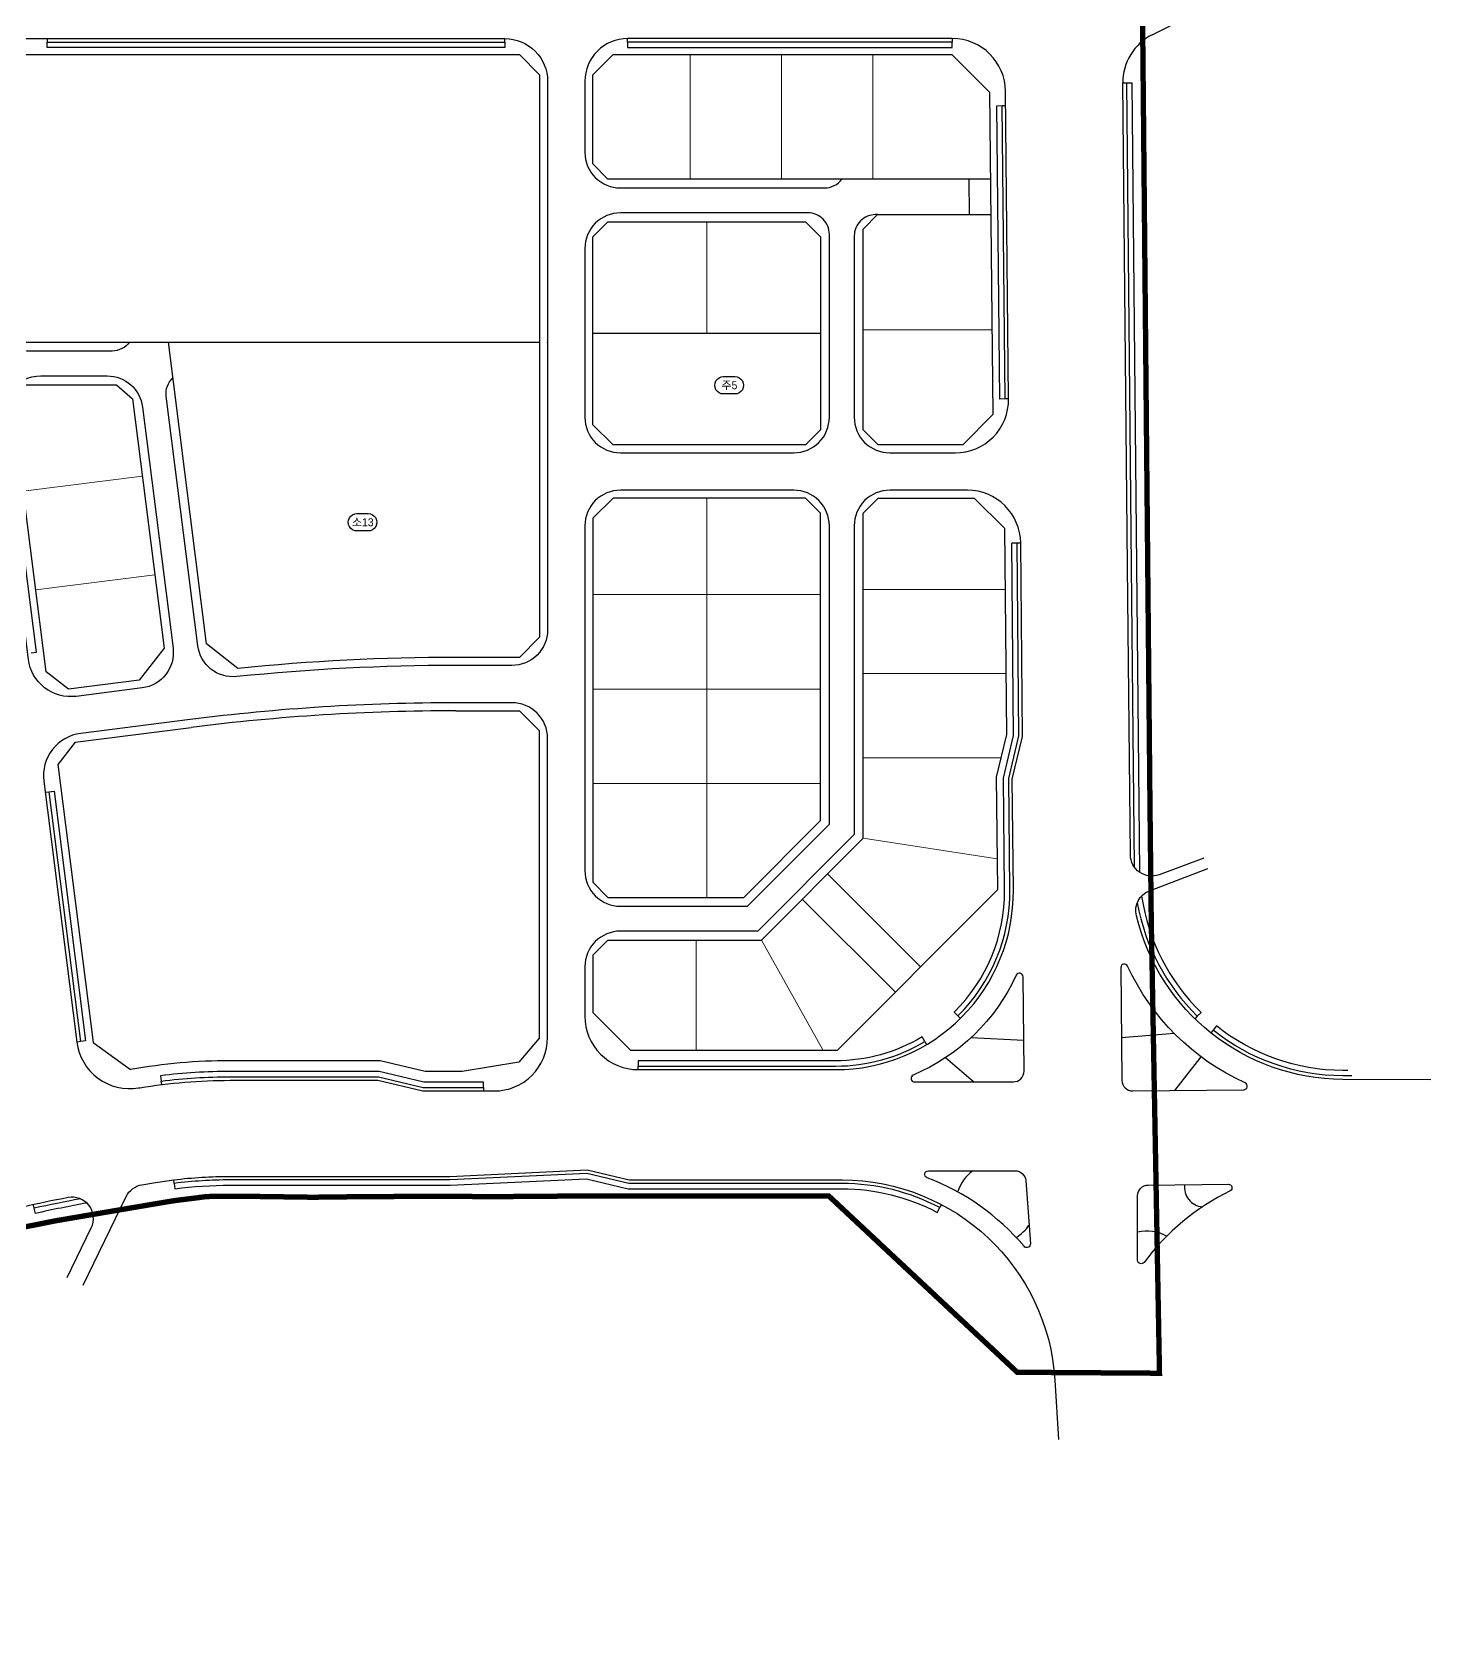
# Model space of a CAD drawing. Header units: millimetres. Extents: x 209768 to 211424, y 268597 to 269732.
# Drawn here: x 210921.2 to 211314.5, y 268652.6 to 269106.5 of the extents above; entities that cross this region are included whole.
import ezdxf
from ezdxf.enums import TextEntityAlignment as Align

# ---------------------------------------------------------------- set-up
doc = ezdxf.new("R2010")
doc.units = ezdxf.units.MM
for name, color, linetype in [('00-가로망', 253, 'Continuous'), ('00-블럭명', 253, 'Continuous'), ('00-지구계', 253, 'Continuous'), ('99-교통섬', 253, 'Continuous'), ('99-보도', 253, 'Continuous'), ('99-식수대', 253, 'Continuous'), ('99-자전거도로', 253, 'Continuous')]:
    doc.layers.add(name, color=color, linetype=linetype)
doc.layers.add('00-획지분할', color=253, linetype='Continuous', lineweight=5)
doc.styles.add('HY울릉도L', font='H2WULL.ttf')

msp = doc.modelspace()

# ---------------------------------------------------------------- linework, layer by layer
at = {"color": 0}
msp.add_lwpolyline([(211172.17, 268822.71), (211171.4, 268823.99, -0.135098), (211147.1, 268817.3), (211091.59, 268817.3), (211091.59, 268815.8)], format="xyb", dxfattribs=at)
at = {"layer": '00-가로망'}
for p, q in [((210918.8, 269100.19), (211058.19, 269100.19)), ((211063.84, 269094.53), (211058.19, 269100.19)), ((211078.84, 269094.53), (211084.5, 269100.19)), ((211084.5, 269100.19), (211179.76, 269100.19)), ((211179.76, 269100.19), (211190.42, 269089.64)), ((211063.84, 269094.53), (211063.84, 268936.35)), ((211078.84, 269069.43), (211078.84, 269094.53)), ((211190.42, 269089.64), (211191.3, 268999)), ((211083.09, 269065.19), (211078.84, 269069.43)), ((211190.65, 269065.19), (211083.09, 269065.19)), ((211184.75, 269055.19), (211184.65, 269065.19)), ((211154.84, 269051.13), (211158.91, 269055.19)), ((211158.91, 269055.19), (211190.75, 269055.19)), ((211078.84, 269048.95), (211083.09, 269053.19)), ((211083.09, 269053.19), (211138.6, 269053.19)), ((211138.6, 269053.19), (211142.84, 269048.95)), ((211154.84, 268994.72), (211154.84, 269051.13)), ((211078.84, 268996.13), (211078.84, 269048.95)), ((211142.84, 269048.95), (211142.84, 268994.72)), ((210917.33, 269019.35), (211063.84, 269019.35)), ((210970.18, 268934.55), (210959.45, 269019.35)), ((211078.84, 269021.85), (211142.84, 269021.85)), ((210919.39, 269007.35), (210944.87, 269007.35)), ((210944.87, 269007.35), (210949.37, 269003.38)), ((210925.06, 268926.66), (210915.42, 269002.84)), ((210949.37, 269003.38), (210958.24, 268933.34)), ((211084.5, 268990.47), (211078.84, 268996.13)), ((211142.84, 268994.72), (211138.6, 268990.47)), ((211142.84, 268994.72), (211138.6, 268990.47)), ((211159.09, 268990.47), (211154.84, 268994.72)), ((211191.3, 268999), (211182.85, 268990.47)), ((211138.6, 268990.47), (211084.5, 268990.47)), ((211182.85, 268990.47), (211159.09, 268990.47)), ((211084.5, 268975.47), (211078.84, 268969.82)), ((211078.84, 268969.82), (211084.5, 268975.47)), ((211138.6, 268975.47), (211084.5, 268975.47)), ((211142.84, 268971.23), (211138.6, 268975.47)), ((211154.84, 268971.23), (211159.09, 268975.47)), ((211159.09, 268975.47), (211154.84, 268971.23)), ((211159.09, 268975.47), (211186.08, 268975.47)), ((211186.08, 268975.47), (211194.61, 268967.03)), ((211194.61, 268967.03), (211186.08, 268975.47)), ((211078.84, 268969.82), (211078.84, 268867.49)), ((211142.84, 268884.86), (211142.84, 268971.23)), ((211154.84, 268879.9), (211154.84, 268971.23)), ((211194.61, 268967.03), (211195.17, 268909.02)), ((211063.84, 268936.35), (211058.19, 268930.7)), ((210958.24, 268933.34), (210951.21, 268924.27)), ((210979, 268927.6), (210970.18, 268934.55)), ((210931.39, 268921.76), (210925.06, 268926.66)), ((211058.19, 268930.7), (211040.27, 268930.7)), ((210951.21, 268924.27), (210931.39, 268921.76)), ((211040.27, 268915.7), (211058.19, 268915.7)), ((211063.84, 268910.04), (211058.19, 268915.7)), ((210933.27, 268906.88), (210965.86, 268911.01)), ((211063.84, 268823.79), (211063.84, 268910.04)), ((211195.17, 268909.02), (211192.29, 268897.02)), ((210933.27, 268906.88), (210928.37, 268900.56)), ((210928.37, 268900.56), (210938.26, 268822.4)), ((211192.29, 268897.02), (211192.59, 268865.34)), ((211142.84, 268884.86), (211121.27, 268863.24)), ((211126.25, 268851.24), (211154.84, 268879.9)), ((211078.84, 268867.49), (211083.09, 268863.24)), ((211083.09, 268863.24), (211078.84, 268867.49)), ((211083.09, 268863.24), (211121.27, 268863.24)), ((211192.59, 268865.34), (211189.62, 268862.37)), ((211189.62, 268862.37), (211147.64, 268820.31)), ((211078.84, 268847), (211083.09, 268851.24)), ((211083.09, 268851.24), (211126.25, 268851.24)), ((211078.84, 268847), (211078.84, 268830.91)), ((211078.84, 268830.91), (211089.45, 268820.31)), ((210938.26, 268822.4), (210948.84, 268814.85)), ((211063.84, 268823.79), (211058.02, 268816.93)), ((211089.45, 268820.31), (211147.64, 268820.31)), ((211019.04, 268817.3), (210976.81, 268817.3)), ((211031.65, 268814.3), (211019.04, 268817.3)), ((211042.08, 268814.3), (211031.65, 268814.3)), ((211058.02, 268816.93), (211042.08, 268814.3)), ((211144.99, 268817.65), (211144.99, 268817.65))]:
    msp.add_line(p, q, dxfattribs=at)
for points in [[(211170.97, 268843.68), (211144.78, 268869.82)], [(211163.91, 268836.6), (211137.72, 268862.74)]]:
    msp.add_lwpolyline(points, dxfattribs=at)
for centre, radius, end in [((211040.27, 268323.2), 607.5, 95.78814), ((211040.27, 268323.2), 592.5, 97.21502), ((210976.81, 268656.8), 160.5, 100.0333)]:
    msp.add_arc(centre, radius, 90, end, dxfattribs=at)
at = {"layer": '00-블럭명'}
for points in [[(211118.73, 269009.65, -1.018143), (211118.73, 269004.77), (211115.61, 269004.77, -1.018143), (211115.61, 269009.65)], [(211015.62, 268971.14, -1.018143), (211015.62, 268966.26), (211012.5, 268966.26, -1.018143), (211012.5, 268971.14)]]:
    msp.add_lwpolyline(points, format="xyb", close=True, dxfattribs=at)
at = {"layer": '00-지구계', "ltscale": 8, "const_width": 1.5, "flags": 128}
msp.add_lwpolyline([(211232.73, 269182.14), (211233.6, 269092.69), (211235.5, 268890.58), (211235.88, 268856.37), (211238.19, 268729.45), (211198.18, 268729.72), (211145.17, 268779.3), (211135.98, 268779.3), (211070, 268779.24), (211046.17, 268779.06), (211043.98, 268779.2), (211040.74, 268779.19), (211035.41, 268779.17), (211016.06, 268779.12), (211000, 268778.93), (210978.63, 268779.23), (210970.33, 268779.13), (210961.2, 268777.98), (210955.28, 268777), (210935.89, 268773.7), (210927.42, 268772.25), (210917.69, 268770.31)], dxfattribs=at)
at = {"layer": '00-획지분할', "ltscale": 15}
for points in [[(211106.16, 269065.19), (211106.16, 269100.19)], [(211131.87, 269100.19), (211131.87, 269065.19)], [(211157.59, 269065.19), (211157.59, 269100.19)], [(211110.84, 269021.85), (211110.84, 269053.19)], [(211154.84, 269022.83), (211191.06, 269022.83)], [(210918.63, 268977.45), (210952.12, 268981.69)], [(211110.84, 268863.24), (211110.84, 268975.47)], [(210922.15, 268949.67), (210955.64, 268953.91)], [(211154.84, 268949.81), (211194.77, 268949.81)], [(211078.84, 268948.38), (211142.84, 268948.38)], [(211154.84, 268926.16), (211195, 268926.16)], [(211078.84, 268921.81), (211142.84, 268921.81)], [(211154.84, 268902.5), (211193.6, 268902.5)], [(211078.84, 268895.25), (211142.84, 268895.25)], [(211154.84, 268879.9), (211192.51, 268874.09)], [(211107.9, 268851.24), (211107.91, 268820.34)], [(211126.25, 268851.24), (211143.48, 268820.35)]]:
    msp.add_lwpolyline(points, dxfattribs=at)
at = {"layer": '99-교통섬'}
for points in [[(211197.92, 268841.34, -0.186432), (211168.92, 268813.28, 0.81762), (211169.31, 268811.36), (211197.09, 268811.37, 0.416969), (211200.09, 268814.39), (211199.83, 268840.93, 0.799885)], [(211262.28, 268811.06, -0.17959), (211229.22, 268843.93, 0.807982), (211227.31, 268843.5), (211227.62, 268811.77, 0.414648), (211230.65, 268808.8), (211261.88, 268809.15, 0.801793)], [(211233.85, 268760.61, -0.721692), (211232.05, 268761.21), (211232.04, 268779.35, -0.411052), (211235.01, 268782.35), (211257.58, 268782.6, -0.79893), (211258.03, 268780.71, 0.118983)]]:
    msp.add_lwpolyline(points, format="xyb", close=True, dxfattribs=at)
for points in [[(211229.22, 268843.93, 0.807982), (211227.31, 268843.5)], [(211227.62, 268811.77, 0.414648), (211230.65, 268808.8)], [(211201.87, 268765.85, -0.726028), (211200.11, 268765.13, 0.126663), (211172.83, 268784.42, -0.832837), (211173.19, 268786.36), (211197.57, 268786.37, -0.392896), (211200.57, 268783.59), (211201.87, 268765.85)]]:
    msp.add_lwpolyline(points, format="xyb", dxfattribs=at)
at = {"layer": '99-보도'}
for p, q in [((211236.16, 269105.77), (211252.68, 269114.06)), ((211229.21, 268956.39), (211227.89, 269092.22)), ((210961.29, 268781.34), (210961.29, 268781.34))]:
    msp.add_line(p, q, dxfattribs=at)
for points in [[(210948.52, 269019.35, -0.241531), (210943.65, 269016.85), (210919.69, 269016.85, -0.377794), (210907.78, 269027.34), (210901.38, 269077.89, 0.000939), (210900.61, 269083.93), (210900.61, 269083.93, -0.458116), (210918.8, 269104.69), (211054.09, 269104.69, -0.414214), (211066.09, 269092.69), (211066.09, 269019.19), (211066.09, 269019.35), (211066.09, 268938.45, -0.414214), (211056.09, 268928.45), (211040.27, 268928.45, 0.025493), (210978.67, 268925.3, -0.407208), (210967.73, 268934), (210958.85, 269004.16, -0.241531), (210960.72, 269009.31, 0.241531)], [(211158.91, 269055.19), (211158.34, 269055.19, 0.414214), (211152.34, 269049.19), (211152.34, 268998.22, 0.414214), (211162.34, 268988.22), (211180.75, 268988.22, 0.417061), (211195.75, 269003.37), (211194.91, 269089.84, 0.411372), (211179.91, 269104.69), (211088.59, 269104.69, 0.414214), (211076.59, 269092.69), (211076.59, 269072.69, 0.414214), (211086.59, 269062.69), (211143.97, 269062.69, 0.241531), (211148.84, 269065.19)], [(211076.59, 268843.74), (211076.59, 268829.8, 0.414214), (211091.59, 268814.8), (211147.1, 268814.8, 0.417061), (211197.09, 268865.29), (211196.79, 268896.51), (211199.68, 268908.51), (211199.15, 268962.87, 0.411372), (211184.15, 268977.72), (211162.34, 268977.72, 0.414214), (211152.34, 268967.72), (211152.34, 268880.93), (211125.21, 268853.74), (211086.59, 268853.74, 0.414214), (211076.59, 268843.74)], [(211181.51, 268829.92), (211180.46, 268830.99, 0.203184), (211194.6, 268865.27), (211194.29, 268896.79), (211197.17, 268908.79), (211196.65, 268962.85)], [(211182.21, 268829.21), (211181.51, 268829.92, 0.20319), (211196.1, 268865.28), (211195.79, 268896.62), (211198.67, 268908.62), (211198.15, 268962.86)], [(211250.65, 268874.27), (211238.09, 268869.62, -0.519338), (211230, 268875.18), (211229.21, 268956.39)], [(211314.47, 268811.93), (211289.72, 268812.06, -0.345482), (211231.68, 268858.08, -0.376963), (211235.38, 268865.09), (211251.76, 268871.32), (211251.76, 268871.32)], [(210935.52, 268754.17), (210947.59, 268779.13, -0.243545), (210952.01, 268782.44), (210955.83, 268783.07, -0.010163), (210960.98, 268783.82), (210960.99, 268783.82, -0.030988), (210976.81, 268784.8), (211038.62, 268784.8), (211077.25, 268786.62), (211089.04, 268783.82), (211148.91, 268783.8, -0.396145), (211208.77, 268727.51), (211209.81, 268710.78)], [(211185.73, 268786.36, 0.168534), (211181.42, 268780.44)], [(211245.23, 268782.47, 0.421792), (211250.26, 268776.22, 0.99161)], [(210931.02, 268756.35), (210937.78, 268770.34, 0.617811), (210931.24, 268778.84, 0.008425), (210918.45, 268776.13), (210881.31, 268767.59, 0.029206), (210841.2, 268755.87), (210801.27, 268741.62, 0.006705), (210797.81, 268740.33), (210701.52, 268703.04, 0.001919), (210697.32, 268701.39), (210636.12, 268677.14, -0.011142), (210630.8, 268675.21), (210617.93, 268670.87, 0.509814), (210613.12, 268655.41), (210615.25, 268652.56)], [(211197.89, 268767.63, 0.113497), (211201.49, 268771.11)], [(211232.04, 268769.22, -0.196194), (211240.24, 268768, 14.944106)]]:
    msp.add_lwpolyline(points, format="xyb", dxfattribs=at)
for points in [[(211145.34, 269049.69, 0.414214), (211139.34, 269055.69), (211086.59, 269055.69, 0.414214), (211076.59, 269045.69), (211076.59, 268998.22, 0.414214), (211086.59, 268988.22), (211135.34, 268988.22, 0.414214), (211145.34, 268998.22)], [(210942.26, 269009.85, -0.377794), (210952.18, 269001.1), (210960.77, 268933.29, -0.414214), (210952.1, 268922.12), (210933.5, 268919.76, -0.414214), (210920.08, 268930.16), (210911.71, 268996.34, -0.451596), (210923.61, 269009.85)], [(211122.31, 268860.74), (211145.34, 268883.83), (211145.34, 268967.72, 0.414214), (211135.34, 268977.72), (211086.59, 268977.72, 0.414214), (211076.59, 268967.72), (211076.59, 268870.74, 0.414214), (211086.59, 268860.74)], [(211066.09, 268823.8), (211066.09, 268907.95, 0.414214), (211056.09, 268917.95), (211040.27, 268917.95, 0.031492), (210965.57, 268913.24), (210934.82, 268909.34, 0.414214), (210924.42, 268895.93), (210933.71, 268822.56, 0.425587), (210951.05, 268809.65), (210951.41, 268809.71, -0.041173), (210976.81, 268811.8), (211018.39, 268811.8), (211031.01, 268808.8), (211051.09, 268808.8, 0.414214)]]:
    msp.add_lwpolyline(points, format="xyb", close=True, dxfattribs=at)
for points in [[(211199.15, 268962.87), (211196.65, 268962.85)], [(211200.01, 268823.01), (211185.15, 268823.76)], [(211242.32, 268825), (211227.5, 268823.77)], [(211185.89, 268811.36), (211178.04, 268818.17)], [(211249.86, 268818.42), (211242.44, 268808.93)]]:
    msp.add_lwpolyline(points, dxfattribs=at)
msp.add_arc((211242.89, 269092.36), 15, 116.6456, 180.5565, dxfattribs=at)
at = {"layer": '99-식수대'}
for points in [[(210925.41, 269104.69), (210925.41, 269103.69), (211054.09, 269103.69), (211054.09, 269104.69)], [(211179.91, 269104.69), (211179.91, 269103.69), (211088.59, 269103.69), (211088.59, 269104.69)], [(211227.89, 269092.22), (211228.89, 269092.23), (211230.21, 268956.4), (211231.03, 268871.88)], [(211195.75, 269003.37), (211194.75, 269003.36), (211193.95, 269085.83), (211194.95, 269085.84)], [(210924.82, 268892.78), (210925.81, 268892.9), (210934.7, 268822.69), (210933.71, 268822.56)]]:
    msp.add_lwpolyline(points, dxfattribs=at)
for points in [[(211231.95, 268861.71, 0.156544), (211248.82, 268829.84), (211248.83, 268829.83), (211248.13, 268829.11)], [(211091.59, 268814.8), (211091.59, 268815.8), (211147.1, 268815.8, 0.135094), (211172.17, 268822.71), (211172.68, 268821.85)], [(211292.31, 268813.04), (211289.73, 268813.06, -0.16855), (211253.25, 268825.92), (211252.63, 268825.14)], [(210957.59, 268810.61), (210957.46, 268811.6, -0.031086), (210976.81, 268812.8), (211018.51, 268812.8), (211031.12, 268809.8), (211048.09, 268809.8), (211048.09, 268808.8)], [(211176.84, 268776.89), (211176.38, 268776.01, 0.121668), (211148.91, 268782.8), (211088.92, 268782.82), (211077.15, 268785.61), (211038.65, 268783.8), (210976.81, 268783.8, 0.030988), (210961.11, 268782.83), (210961.11, 268782.83), (210960.98, 268783.82)], [(210934.71, 268778.48, 0.008559), (210921.72, 268775.84), (210921.5, 268776.81)]]:
    msp.add_lwpolyline(points, format="xyb", dxfattribs=at)
at = {"layer": '99-자전거도로'}
for points in [[(211054.09, 269103.69), (211054.09, 269102.19), (210925.41, 269102.19), (210925.41, 269103.69)], [(211088.59, 269103.69), (211088.59, 269102.19), (211179.91, 269102.19), (211179.91, 269103.69)], [(211228.89, 269092.23), (211230.39, 269092.24), (211231.71, 268956.41), (211232.55, 268870.34)], [(211194.75, 269003.36), (211193.25, 269003.35), (211192.45, 269085.81), (211193.95, 269085.83)], [(210920.86, 268932.02), (210922.35, 268932.21), (210914.67, 268992.82), (210913.18, 268992.63)], [(210925.81, 268892.9), (210927.3, 268893.09), (210936.19, 268822.88), (210934.7, 268822.69)]]:
    msp.add_lwpolyline(points, dxfattribs=at)
for points in [[(211233.16, 268863.6, 0.16395), (211249.87, 268830.9), (211248.83, 268829.83)], [(211291.18, 268814.55), (211289.74, 268814.56, -0.16855), (211254.19, 268827.1), (211253.25, 268825.92)], [(211048.09, 268809.8), (211048.09, 268811.3), (211031.3, 268811.3), (211018.69, 268814.3), (210976.81, 268814.3, 0.03109), (210957.28, 268813.09), (210957.46, 268811.6)], [(210961.11, 268782.83), (210961.29, 268781.34), (210961.29, 268781.34, -0.030988), (210976.81, 268782.3), (210976.81, 268782.3), (211038.68, 268782.3), (211077.01, 268784.1), (211088.74, 268781.32), (211148.91, 268781.3, -0.121665), (211175.68, 268774.68), (211176.38, 268776.01)], [(210936.53, 268777.29, 0.00957), (210922.06, 268774.38), (210921.72, 268775.84)]]:
    msp.add_lwpolyline(points, format="xyb", dxfattribs=at)

# ---------------------------------------------------------------- texts
at = {"layer": '00-블럭명', "style": 'HY울릉도L'}
for s, p in [('주5', (211117.24, 269007.21)), ('소13', (211014.13, 268968.7))]:
    msp.add_text(s, height=2.25, dxfattribs=at).set_placement(p, align=Align.MIDDLE_CENTER)

doc.saveas('drawing.dxf')
